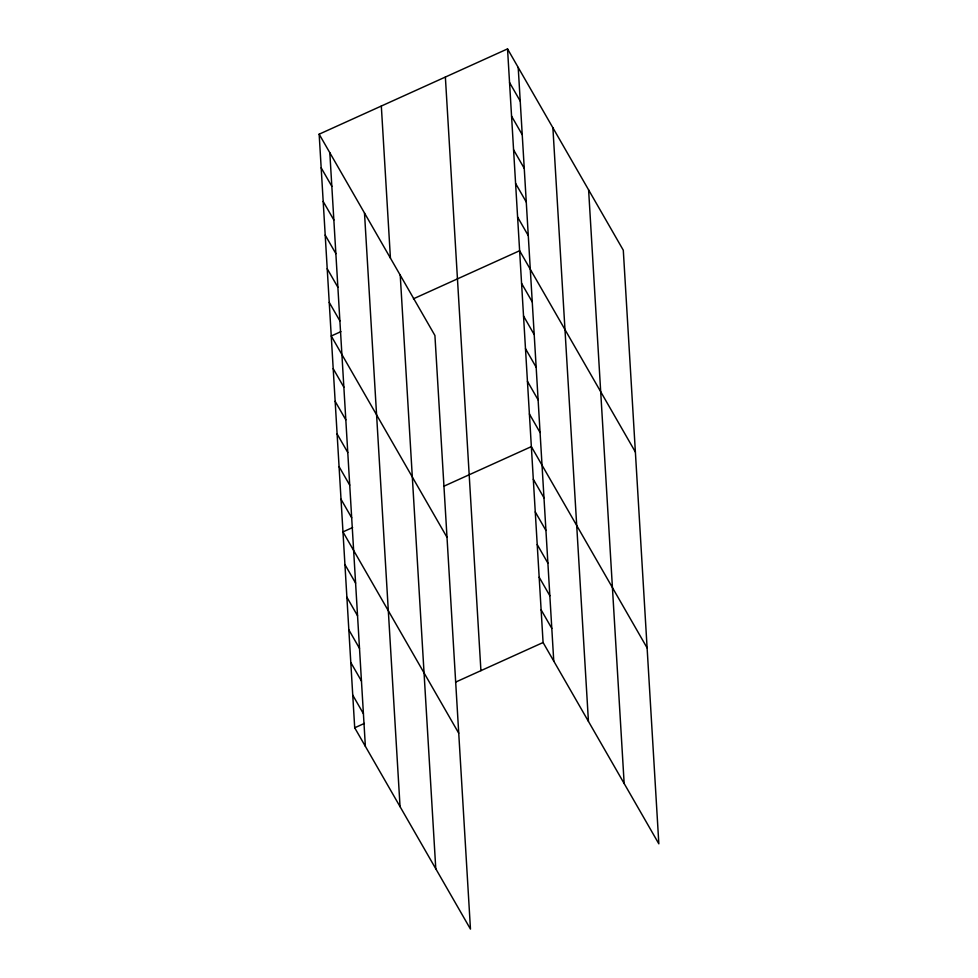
<?xml version="1.0" encoding="UTF-8"?>
<svg xmlns="http://www.w3.org/2000/svg" width="978" height="978" viewBox="0 0 978 978"><rect width="100%" height="100%" fill="white"/><g stroke="black" fill="none" stroke-linecap="round" stroke-linejoin="round"><path stroke-width="1.47" d="M319.158 134.182L434.917 335.478L470.467 929.1L354.708 727.791L319.158 134.182L507.533 48.9L623.292 250.209L658.842 843.818L543.083 642.522L507.533 48.9M340.919 331.628L331.249 336.004L446.995 537.313M413.425 298.803L519.624 250.735L635.382 452.032M352.642 527.521L342.972 531.898L458.731 733.207M443.841 486.237L531.36 446.628L647.118 647.925M354.708 727.791L364.378 723.414M455.565 682.131L543.083 642.522M509.55 82.543L520.223 101.089M511.567 116.174L522.228 134.719M513.584 149.817L524.245 168.363M515.602 183.448L526.262 202.006M517.606 217.092L528.279 235.637M521.58 283.375L532.24 301.921M523.536 316.028L534.196 334.574M525.492 348.681L536.152 367.227M527.448 381.322L538.108 399.868M529.404 413.975L540.064 432.52M533.316 479.269L543.976 497.814M535.272 511.922L545.932 530.467M321.175 167.813L331.835 186.358M537.228 544.575L547.888 563.12M323.18 201.456L333.853 220.001M539.184 577.216L549.844 595.761M541.14 609.869L551.8 628.414M325.197 235.099L335.87 253.644M327.214 268.73L337.875 287.275M329.231 302.373L339.892 320.918M333.192 368.657L343.865 387.202M335.148 401.31L345.821 419.855M337.104 433.951L347.777 452.496M339.06 466.604L349.733 485.149M341.016 499.257L351.689 517.802M344.928 564.55L355.601 583.096M346.884 597.203L357.545 615.749M348.84 629.844L359.501 648.39M350.796 662.497L361.457 681.043M352.752 695.15L363.413 713.695M588.609 189.891L624.16 783.512M552.888 127.751L588.438 721.373M518.206 67.445L553.756 661.067M445.369 77.042L480.919 670.663M400.234 275.173L435.785 868.794M381.322 106.04L390.43 258.143M364.501 213.033L400.051 806.654M329.818 152.727L365.369 746.336"/></g></svg>
